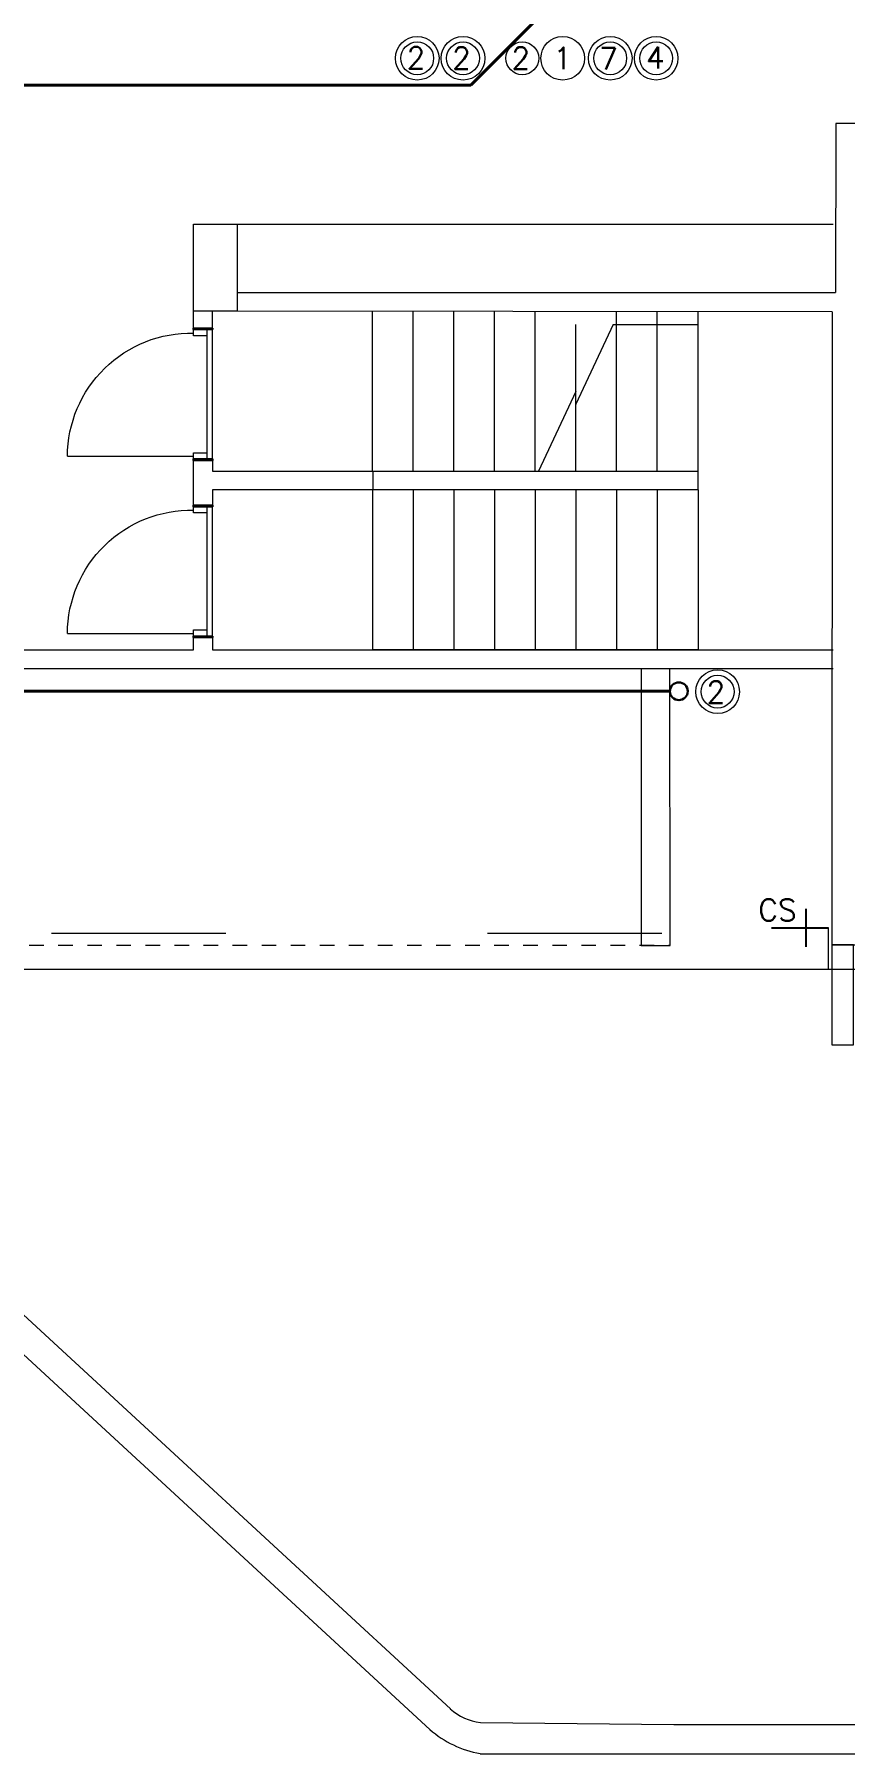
# Model space of a CAD drawing. Header units: millimetres. Extents: x 539 to 842, y -453 to -96.
# Drawn here: x 814.5 to 820.07, y -366.25 to -354.42 of the extents above; entities that cross this region are included whole.
import ezdxf
from ezdxf.enums import TextEntityAlignment as Align

# ---------------------------------------------------------------- set-up
doc = ezdxf.new("R2010")
doc.units = ezdxf.units.MM
doc.header["$LTSCALE"] = 0.1
for name, pattern in [('ACAD_ISO02W100', [15, 12, -3]), ('ACAD_ISO03W100', [30, 12, -18]), ('Basculante', [0.003969, 0.002381, -0.001587]), ('CONTINUA', [0]), ('DASHED', [0.7, 0.5, -0.2])]:
    doc.linetypes.add(name, pattern=pattern)
doc.layers.get('0').update_dxf_attribs({"lineweight": 5})
for name, color, linetype, lineweight in [('00-Agua Caliente', 1, 'Continuous', 20), ('00-Agua Fria', 5, 'ACAD_ISO02W100', 20), ('00-Texto AC', 7, 'Continuous', 18), ('00-Texto AF', 7, 'Continuous', 18), ('A-DETL-GENF', 7, 'Continuous', 5), ('A-DOOR', 7, 'Continuous', 5), ('A-WALL', 7, 'Continuous', 5), ('Agua Fria Directa - Texto', 7, 'Continuous', 18), ('CORDON H NUEVO', 251, 'Continuous', 5)]:
    doc.layers.add(name, color=color, linetype=linetype, lineweight=lineweight)
for name, color, linetype in [('00-Pluvial', 40, 'Continuous'), ('00-Ventilacion', 3, 'Continuous'), ('Textos', 7, 'Continuous')]:
    doc.layers.add(name, color=color, linetype=linetype)
doc.layers.add('00-Primario', color=7, linetype='Continuous', true_color=0xff2400)
doc.styles.add('Romans', font='romans.shx')

# ---------------------------------------------------------------- blocks, each defined once
blk = doc.blocks.new('JW_Interior_Door_Fire_810_Single_1_0 - Puerta contra Incendio-1467360-1-TORRE-ARQ-PB')
at = {"layer": 'A-DETL-GENF', "color": 8}
for p, q in [((0.4272, 0.9328), (0.4272, 0.065)), ((-0.403, 0.065), (-0.445, 0.065)), ((-0.445, 0.065), (-0.445, -0.027)), ((-0.403, -0.027), (-0.403, 0.065)), ((0.403, 0.065), (0.403, -0.027)), ((0.445, 0.065), (0.403, 0.065)), ((0.445, -0.027), (0.445, 0.065)), ((-0.445, -0.027), (-0.403, -0.027)), ((-0.403, -0.027), (0.403, -0.027)), ((0.403, -0.027), (0.445, -0.027))]:
    blk.add_line(p, q, dxfattribs=at)
blk.add_arc((0.4303, 0.0815), 0.8513, 90.20864, 181.11058, dxfattribs=at)
at = {"layer": 'A-DOOR', "color": 8, "lineweight": 25}
for p, q in [((-0.445, 0.065), (-0.455, 0.065)), ((-0.455, 0.065), (-0.455, -0.065)), ((0.455, 0.065), (0.445, 0.065)), ((0.455, -0.065), (0.455, 0.065)), ((-0.455, -0.065), (-0.445, -0.065)), ((-0.445, -0.065), (-0.445, -0.027)), ((0.445, -0.027), (0.445, -0.065)), ((0.445, -0.065), (0.455, -0.065))]:
    blk.add_line(p, q, dxfattribs=at)
blk = doc.blocks.new('T1-PB-2020')
at = {"color": 8, "lineweight": 5}
for p, q in [((4115.478, 1257.905), (4115.476, 1256.743)), ((4117.52, 1257.903), (4115.478, 1257.905)), ((4111.058, 1256.613), (4111.058, 1257.213)), ((4111.058, 1257.213), (4111.358, 1257.213)), ((4111.358, 1257.213), (4115.458, 1257.213)), ((4111.358, 1257.213), (4111.358, 1256.613)), ((4111.358, 1256.743), (4115.476, 1256.743)), ((4111.058, 1256.497), (4111.058, 1256.613)), ((4111.358, 1256.613), (4111.058, 1256.613)), ((4115.453, 1256.61), (4111.058, 1256.613)), ((4111.188, 1256.497), (4111.188, 1256.613)), ((4112.289, 1255.513), (4112.289, 1256.613)), ((4112.569, 1255.513), (4112.569, 1256.613)), ((4112.849, 1255.513), (4112.849, 1256.613)), ((4113.129, 1255.513), (4113.129, 1256.613)), ((4113.409, 1255.513), (4113.409, 1256.613)), ((4113.969, 1255.513), (4113.969, 1256.613)), ((4113.969, 1255.513), (4113.969, 1256.613)), ((4114.249, 1255.513), (4114.249, 1256.613)), ((4114.249, 1255.513), (4114.249, 1256.613)), ((4114.529, 1255.513), (4114.529, 1256.613)), ((4114.529, 1255.513), (4114.529, 1256.613)), ((4115.453, 1256.61), (4115.45, 1252.252)), ((4111.188, 1255.597), (4111.188, 1256.487)), ((4113.689, 1255.974), (4113.689, 1256.523)), ((4113.945, 1256.523), (4114.529, 1256.523)), ((4113.689, 1255.513), (4113.689, 1256.062)), ((4113.689, 1255.513), (4113.689, 1256.062)), ((4113.689, 1255.973), (4113.689, 1255.974)), ((4113.689, 1255.973), (4113.689, 1255.974)), ((4113.689, 1255.972), (4113.689, 1255.973)), ((4111.058, 1255.278), (4111.058, 1255.587)), ((4111.188, 1255.587), (4111.188, 1255.513)), ((4111.188, 1255.513), (4112.291, 1255.513)), ((4112.291, 1255.513), (4112.291, 1255.383)), ((4112.291, 1255.513), (4112.569, 1255.513)), ((4112.569, 1255.513), (4112.849, 1255.513)), ((4112.849, 1255.513), (4113.129, 1255.513)), ((4113.129, 1255.513), (4113.409, 1255.513)), ((4113.409, 1255.513), (4113.432, 1255.513)), ((4113.432, 1255.513), (4114.529, 1255.513)), ((4114.529, 1255.383), (4114.529, 1255.513)), ((4111.188, 1255.383), (4111.188, 1255.278)), ((4112.291, 1255.383), (4111.188, 1255.383)), ((4112.289, 1255.383), (4112.289, 1254.283)), ((4114.529, 1255.383), (4112.289, 1255.383)), ((4112.569, 1255.383), (4112.569, 1254.283)), ((4112.569, 1255.383), (4112.569, 1254.283)), ((4112.849, 1255.383), (4112.849, 1254.283)), ((4112.849, 1255.383), (4112.849, 1254.283)), ((4113.129, 1255.383), (4113.129, 1254.283)), ((4113.129, 1255.383), (4113.129, 1254.283)), ((4113.409, 1255.383), (4113.409, 1254.283)), ((4113.409, 1255.383), (4113.409, 1254.283)), ((4113.689, 1255.383), (4113.689, 1254.283)), ((4113.689, 1255.383), (4113.689, 1254.283)), ((4113.969, 1255.383), (4113.969, 1254.283)), ((4113.969, 1255.383), (4113.969, 1254.283)), ((4114.249, 1255.383), (4114.249, 1254.283)), ((4114.249, 1255.383), (4114.249, 1254.283)), ((4114.529, 1255.383), (4114.529, 1254.283)), ((4114.529, 1255.383), (4114.529, 1254.283)), ((4111.188, 1254.378), (4111.188, 1255.268)), ((4111.058, 1254.283), (4111.058, 1254.368)), ((4111.188, 1254.368), (4111.188, 1254.283)), ((4109.376, 1254.283), (4111.058, 1254.283)), ((4111.188, 1254.283), (4115.458, 1254.283)), ((4114.529, 1254.283), (4112.289, 1254.283)), ((4115.458, 1254.153), (4109.376, 1254.153)), ((4115.45, 1252.252), (4116.602, 1252.251))]:
    blk.add_line(p, q, dxfattribs=at)
at = {"color": 8, "linetype": 'Basculante', "lineweight": 5}
for p, q in [((4112.289, 1255.513), (4112.289, 1256.613)), ((4112.569, 1255.513), (4112.569, 1256.613)), ((4112.849, 1255.513), (4112.849, 1256.613)), ((4113.129, 1255.513), (4113.129, 1256.613)), ((4113.409, 1255.513), (4113.409, 1256.613)), ((4113.689, 1255.974), (4113.689, 1256.523)), ((4113.689, 1255.972), (4113.689, 1255.973))]:
    blk.add_line(p, q, dxfattribs=at)
at = {"color": 8, "linetype": 'Continuous', "lineweight": 5}
for p, q in [((4113.945, 1256.523), (4113.689, 1255.974)), ((4113.688, 1256.062), (4113.432, 1255.513)), ((4113.687, 1255.974), (4113.69, 1255.973)), ((4113.689, 1255.974), (4113.687, 1255.974)), ((4113.69, 1255.973), (4113.688, 1255.972))]:
    blk.add_line(p, q, dxfattribs=at)
at = {"color": 8, "linetype": 'DASHED'}
blk.add_line((4102.127, 1252.247), (4114.337, 1252.251), dxfattribs=at)
at = {"color": 8}
blk.add_lwpolyline([(4114.137, 1254.153), (4114.137, 1252.248), (4114.337, 1252.248), (4114.336, 1254.153), (4114.137, 1254.153)], dxfattribs=at)
blk.add_lwpolyline([(4115.45, 1251.565), (4115.6, 1251.565), (4115.6, 1252.252), (4115.45, 1252.252)], close=True, dxfattribs=at)
at = {"color": 8, "lineweight": 5, "xscale": -1, "rotation": 89.99999992937609}
for p in [(4111.123, 1256.042), (4111.123, 1254.823)]:
    blk.add_blockref('JW_Interior_Door_Fire_810_Single_1_0 - Puerta contra Incendio-1467360-1-TORRE-ARQ-PB', p, dxfattribs=at)

msp = doc.modelspace()

# ---------------------------------------------------------------- linework, layer by layer
at = {"layer": '00-Agua Caliente', "color": 1}
for centre, radius in [((817.445, -354.58), 0.15), ((817.445, -354.58), 0.113), ((817.853, -354.58), 0.113)]:
    msp.add_circle(centre, radius, dxfattribs=at)
at = {"layer": '00-Agua Fria', "color": 5, "lineweight": 25}
msp.add_line((819.805, -360.434), (819.805, -360.696), dxfattribs=at)
at = {"layer": '00-Agua Fria', "color": 5, "linetype": 'CONTINUA', "lineweight": 25}
msp.add_line((819.567, -360.565), (819.96, -360.565), dxfattribs=at)
at = {"layer": '00-Agua Fria', "linetype": 'CONTINUA'}
for points in [[(819.96, -360.852), (819.96, -360.565)], [(829.531, -360.852), (804.167, -360.852)]]:
    msp.add_lwpolyline(points, dxfattribs=at)
at = {"layer": '00-Agua Fria', "linetype": 'CONTINUA', "lineweight": 20}
for centre, radius in [((817.13, -354.58), 0.15), ((817.13, -354.58), 0.113), ((818.131, -354.58), 0.15)]:
    msp.add_circle(centre, radius, dxfattribs=at)
at = {"layer": '00-Pluvial', "lineweight": 40}
for points in [[(818.015, -354.249), (817.499, -354.766)], [(817.499, -354.766), (811.993, -354.766)], [(818.869, -358.936), (811.993, -358.936)]]:
    msp.add_lwpolyline(points, dxfattribs=at)
at = {"layer": '00-Pluvial', "lineweight": 20}
for centre, radius in [((818.458, -354.58), 0.15), ((818.458, -354.58), 0.113), ((819.197, -358.939), 0.15), ((819.197, -358.939), 0.113)]:
    msp.add_circle(centre, radius, dxfattribs=at)
at = {"layer": '00-Pluvial', "lineweight": 30}
msp.add_circle((818.93, -358.936), 0.0612, dxfattribs=at)
at = {"layer": '00-Primario', "lineweight": 20}
msp.add_circle((818.774, -354.58), 0.113, dxfattribs=at)
at = {"layer": '00-Ventilacion', "color": 3, "lineweight": 20}
msp.add_circle((818.774, -354.58), 0.15, dxfattribs=at)
at = {"layer": 'A-WALL', "color": 8, "linetype": 'ACAD_ISO03W100', "lineweight": 20}
msp.add_lwpolyline([(721.613, -343.48), (721.613, -360.6), (828.988, -360.6), (828.988, -343.48), (721.613, -343.48)], dxfattribs=at)
at = {"layer": 'CORDON H NUEVO', "lineweight": 5}
for p, q in [((814.027, -362.866), (817.358, -365.939)), ((814.027, -362.866), (817.358, -365.939)), ((813.886, -363.008), (817.217, -366.081)), ((817.565, -366.034), (818.895, -366.048)), ((817.565, -366.034), (818.895, -366.048)), ((818.895, -366.048), (822.376, -366.048)), ((818.895, -366.048), (822.376, -366.048)), ((817.563, -366.248), (818.893, -366.248)), ((818.893, -366.248), (822.374, -366.248))]:
    msp.add_line(p, q, dxfattribs=at)
for centre, radius, start, end in [((817.611, -365.661), 0.376, 227.6575, 263.0244), ((817.611, -365.661), 0.376, 227.6575, 263.0244), ((817.686, -365.548), 0.71, 228.6862, 260.0718), ((817.686, -365.548), 0.71, 228.6862, 260.0718)]:
    msp.add_arc(centre, radius, start, end, dxfattribs=at)

# ---------------------------------------------------------------- block references
at = {"color": 2}
msp.add_blockref('T1-PB-2020', (-3295.467, -1612.934), dxfattribs=at)

# ---------------------------------------------------------------- texts
at = {"layer": '00-Texto AC', "style": 'Romans'}
for p in [(817.37, -354.654), (817.778, -354.654)]:
    msp.add_text('2', height=0.15, rotation=360, dxfattribs=at).set_placement(p)
at = {"layer": '00-Texto AF', "style": 'Romans'}
msp.add_text('2', height=0.15, rotation=360, dxfattribs=at).set_placement((817.057, -354.652))
msp.add_text('1', height=0.15, rotation=360, dxfattribs=at).set_placement((818.131, -354.58), align=Align.MIDDLE_CENTER)
at = {"layer": 'Agua Fria Directa - Texto', "style": 'Romans'}
msp.add_text('CS', height=0.15, rotation=360, dxfattribs=at).set_placement((819.477, -360.366), align=Align.TOP_LEFT)
at = {"layer": 'Textos', "style": 'Romans'}
for s, p in [('7', (818.382, -354.658)), ('4', (818.704, -354.65)), ('2', (819.121, -359.017))]:
    msp.add_text(s, height=0.15, rotation=360, dxfattribs=at).set_placement(p)

doc.saveas('drawing.dxf')
